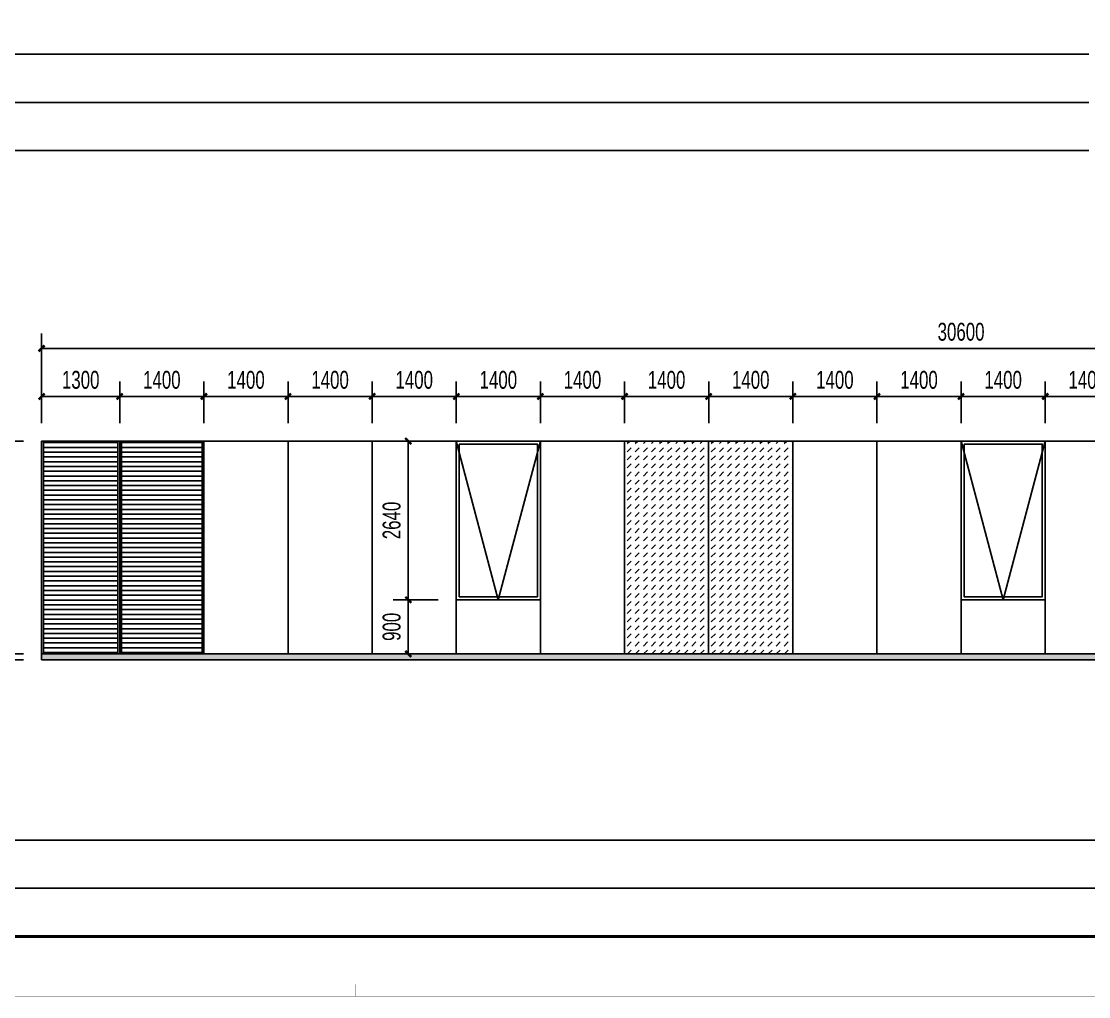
# Model space of a CAD drawing. Extents: x -3 to 440502, y -49243 to 59402.
# Drawn here: x 214695 to 232456, y -2 to 16224 of the extents above; entities that cross this region are included whole.
import ezdxf

# ---------------------------------------------------------------- set-up
doc = ezdxf.new("R2010")
doc.units = 0
doc.header["$LTSCALE"] = 1000
doc.header["$MEASUREMENT"] = 0
for name, color, linetype in [('01-标注_尺寸', 124, 'Continuous'), ('05-填充_156', 156, 'Continuous'), ('05-填充_18', 18, 'Continuous'), ('A-0-图名图例', 2, 'Continuous'), ('A-C_窗', 140, 'Continuous'), ('E-立面', 255, 'Continuous')]:
    doc.layers.add(name, color=color, linetype=linetype)
doc.styles.add('_TCH_DIM_T3', font='ros.shx', dxfattribs={"width": 0.705882, "bigfont": 'jd.shx'})
doc.dimstyles.new('_TCH_ARCH&&100', dxfattribs={"dimtxt": 297.5, "dimasz": 100, "dimexe": 250, "dimexo": 300, "dimgap": 126.25, "dimtad": 1, "dimdec": 0, "dimzin": 0, "dimdsep": 46, "dimtxsty": '_TCH_DIM_T3', "dimblk": 'ARCHTICK', "dimcen": 0.09, "dimclrt": 7, "dimazin": 2, "dimtfac": 1, "dimtdec": 0, "dimtix": 1, "dimtmove": 2, "dimatfit": 3, "dimfxl": 0, "dimtolj": 1, "dimtzin": 0, "dimarcsym": 0})

# ---------------------------------------------------------------- blocks, each defined once
blk = doc.blocks.new('图框-A1')
for points, const_width in [([(0, 0), (841, 0), (841, 594), (0, 594)], 0.05), ([(766, 584), (25, 584), (25, 10), (766, 10)], 0.5)]:
    blk.add_lwpolyline(points, close=True, dxfattribs=dict(const_width=const_width))
at = {"const_width": 0.05}
blk.add_lwpolyline([(420.5, 0), (420.5, 2)], dxfattribs=at)
blk = doc.blocks.new('*U78')
for p, q in [((0, 1600), (22924, 1600)), ((0, 800), (22924, 800)), ((0, 0), (22924, 0))]:
    blk.add_line(p, q)
blk = doc.blocks.new('A$C70DF4B89')
at = {"layer": 'A-C_窗'}
for points in [[(-1400, 2640), (0, 2640), (0, 0), (-1400, 0)], [(-1350, 2590), (-50, 2590), (-50, 50), (-1350, 50)]]:
    blk.add_lwpolyline(points, close=True, dxfattribs=at)
blk.add_lwpolyline([(-1400, 2640), (-700, 0), (0, 2640)], dxfattribs=at)
blk = doc.blocks.new('*U80')
for p, q in [((0, 1600), (45267, 1600)), ((0, 800), (45267, 800)), ((0, 0), (45267, 0))]:
    blk.add_line(p, q)
blk = doc.blocks.new('_ArchTick')
at = {"color": 0, "linetype": 'ByBlock', "const_width": 0.4}
blk.add_lwpolyline([(-0.5, -0.5), (0.5, 0.5)], dxfattribs=at)
blk = doc.blocks.new('*D617')
at = {"layer": '01-标注_尺寸', "color": 0, "lineweight": -2, "transparency": 16777216}
for p, q in [((214733, 5700), (214062, 5700)), ((214312, 5700), (214312, 5800)), ((214312, 5600), (214312, 5700)), ((214733, 5600), (214062, 5600)), ((214312, 5600), (214312, 5500))]:
    blk.add_line(p, q, dxfattribs=at)
at = {"layer": 'Defpoints', "color": 0, "transparency": 16777216}
for p in [(214312, 5700), (215033, 5700), (215033, 5600)]:
    blk.add_point(p, dxfattribs=at)
at = {"layer": '01-标注_尺寸', "color": 0, "lineweight": -2, "transparency": 16777216, "xscale": 100, "yscale": 100, "zscale": 100}
for p, rotation in [((214312, 5700), 270), ((214312, 5600), 90)]:
    blk.add_blockref('_ArchTick', p, dxfattribs=dict(at, rotation=rotation))
at = {"layer": '01-标注_尺寸', "color": 7, "transparency": 16777216, "insert": (214037, 5250), "char_height": 297.5, "attachment_point": 5, "rotation": 90, "style": '_TCH_DIM_T3'}
blk.add_mtext('\\A1;100', dxfattribs=at)
blk = doc.blocks.new('*D618')
at = {"layer": '01-标注_尺寸', "color": 0, "lineweight": -2, "transparency": 16777216}
for p, q in [((214733, 9240), (214062, 9240)), ((214312, 5700), (214312, 9240)), ((214733, 5700), (214062, 5700))]:
    blk.add_line(p, q, dxfattribs=at)
at = {"layer": 'Defpoints', "color": 0, "transparency": 16777216}
for p in [(214312, 9240), (215033, 9240), (215033, 5700)]:
    blk.add_point(p, dxfattribs=at)
at = {"layer": '01-标注_尺寸', "color": 0, "lineweight": -2, "transparency": 16777216, "xscale": 100, "yscale": 100, "zscale": 100}
for p, rotation in [((214312, 9240), 90), ((214312, 5700), 270)]:
    blk.add_blockref('_ArchTick', p, dxfattribs=dict(at, rotation=rotation))
at = {"layer": '01-标注_尺寸', "color": 7, "transparency": 16777216, "insert": (214037, 7470), "char_height": 297.5, "attachment_point": 5, "rotation": 90, "style": '_TCH_DIM_T3'}
blk.add_mtext('\\A1;3540', dxfattribs=at)
blk = doc.blocks.new('*D619')
at = {"layer": '01-标注_尺寸', "color": 0, "lineweight": -2, "transparency": 16777216}
for p, q in [((214681, 9240), (213262, 9240)), ((213512, 5600), (213512, 9240)), ((214681, 5600), (213262, 5600))]:
    blk.add_line(p, q, dxfattribs=at)
at = {"layer": 'Defpoints', "color": 0, "transparency": 16777216}
for p in [(213512, 9240), (214981, 9240), (214981, 5600)]:
    blk.add_point(p, dxfattribs=at)
at = {"layer": '01-标注_尺寸', "color": 0, "lineweight": -2, "transparency": 16777216, "xscale": 100, "yscale": 100, "zscale": 100}
for p, rotation in [((213512, 9240), 90), ((213512, 5600), 270)]:
    blk.add_blockref('_ArchTick', p, dxfattribs=dict(at, rotation=rotation))
at = {"layer": '01-标注_尺寸', "color": 7, "transparency": 16777216, "insert": (213237, 7420), "char_height": 297.5, "attachment_point": 5, "rotation": 90, "style": '_TCH_DIM_T3'}
blk.add_mtext('\\A1;3640', dxfattribs=at)
blk = doc.blocks.new('*D620')
at = {"layer": '01-标注_尺寸', "color": 0, "lineweight": -2, "transparency": 16777216}
for p, q in [((215033, 9540), (215033, 10233)), ((216333, 9540), (216333, 10233)), ((215033, 9983), (216333, 9983))]:
    blk.add_line(p, q, dxfattribs=at)
at = {"layer": 'Defpoints', "color": 0, "transparency": 16777216}
for p in [(216333, 9983), (215033, 9240), (216333, 9240)]:
    blk.add_point(p, dxfattribs=at)
at = {"layer": '01-标注_尺寸', "color": 0, "lineweight": -2, "transparency": 16777216, "xscale": 100, "yscale": 100, "zscale": 100, "rotation": 180}
blk.add_blockref('_ArchTick', (215033, 9983), dxfattribs=at)
at = {"layer": '01-标注_尺寸', "color": 0, "lineweight": -2, "transparency": 16777216, "xscale": 100, "yscale": 100, "zscale": 100}
blk.add_blockref('_ArchTick', (216333, 9983), dxfattribs=at)
at = {"layer": '01-标注_尺寸', "color": 7, "transparency": 16777216, "insert": (215683, 10258), "char_height": 297.5, "attachment_point": 5, "style": '_TCH_DIM_T3'}
blk.add_mtext('\\A1;1300', dxfattribs=at)
blk = doc.blocks.new('*D621')
at = {"layer": '01-标注_尺寸', "color": 0, "lineweight": -2, "transparency": 16777216}
for p, q in [((216333, 9540), (216333, 10233)), ((217733, 9540), (217733, 10233)), ((216333, 9983), (217733, 9983))]:
    blk.add_line(p, q, dxfattribs=at)
at = {"layer": 'Defpoints', "color": 0, "transparency": 16777216}
for p in [(217733, 9983), (216333, 9240), (217733, 9240)]:
    blk.add_point(p, dxfattribs=at)
at = {"layer": '01-标注_尺寸', "color": 0, "lineweight": -2, "transparency": 16777216, "xscale": 100, "yscale": 100, "zscale": 100, "rotation": 180}
blk.add_blockref('_ArchTick', (216333, 9983), dxfattribs=at)
at = {"layer": '01-标注_尺寸', "color": 0, "lineweight": -2, "transparency": 16777216, "xscale": 100, "yscale": 100, "zscale": 100}
blk.add_blockref('_ArchTick', (217733, 9983), dxfattribs=at)
at = {"layer": '01-标注_尺寸', "color": 7, "transparency": 16777216, "insert": (217033, 10258), "char_height": 297.5, "attachment_point": 5, "style": '_TCH_DIM_T3'}
blk.add_mtext('\\A1;1400', dxfattribs=at)
blk = doc.blocks.new('*D622')
at = {"layer": '01-标注_尺寸', "color": 0, "lineweight": -2, "transparency": 16777216}
for p, q in [((217733, 9540), (217733, 10233)), ((219133, 9540), (219133, 10233)), ((217733, 9983), (219133, 9983))]:
    blk.add_line(p, q, dxfattribs=at)
at = {"layer": 'Defpoints', "color": 0, "transparency": 16777216}
for p in [(219133, 9983), (217733, 9240), (219133, 9240)]:
    blk.add_point(p, dxfattribs=at)
at = {"layer": '01-标注_尺寸', "color": 0, "lineweight": -2, "transparency": 16777216, "xscale": 100, "yscale": 100, "zscale": 100, "rotation": 180}
blk.add_blockref('_ArchTick', (217733, 9983), dxfattribs=at)
at = {"layer": '01-标注_尺寸', "color": 0, "lineweight": -2, "transparency": 16777216, "xscale": 100, "yscale": 100, "zscale": 100}
blk.add_blockref('_ArchTick', (219133, 9983), dxfattribs=at)
at = {"layer": '01-标注_尺寸', "color": 7, "transparency": 16777216, "insert": (218433, 10258), "char_height": 297.5, "attachment_point": 5, "style": '_TCH_DIM_T3'}
blk.add_mtext('\\A1;1400', dxfattribs=at)
blk = doc.blocks.new('*D623')
at = {"layer": '01-标注_尺寸', "color": 0, "lineweight": -2, "transparency": 16777216}
for p, q in [((219133, 9540), (219133, 10233)), ((220533, 9540), (220533, 10233)), ((219133, 9983), (220533, 9983))]:
    blk.add_line(p, q, dxfattribs=at)
at = {"layer": 'Defpoints', "color": 0, "transparency": 16777216}
for p in [(220533, 9983), (219133, 9240), (220533, 9240)]:
    blk.add_point(p, dxfattribs=at)
at = {"layer": '01-标注_尺寸', "color": 0, "lineweight": -2, "transparency": 16777216, "xscale": 100, "yscale": 100, "zscale": 100, "rotation": 180}
blk.add_blockref('_ArchTick', (219133, 9983), dxfattribs=at)
at = {"layer": '01-标注_尺寸', "color": 0, "lineweight": -2, "transparency": 16777216, "xscale": 100, "yscale": 100, "zscale": 100}
blk.add_blockref('_ArchTick', (220533, 9983), dxfattribs=at)
at = {"layer": '01-标注_尺寸', "color": 7, "transparency": 16777216, "insert": (219833, 10258), "char_height": 297.5, "attachment_point": 5, "style": '_TCH_DIM_T3'}
blk.add_mtext('\\A1;1400', dxfattribs=at)
blk = doc.blocks.new('*D624')
at = {"layer": '01-标注_尺寸', "color": 0, "lineweight": -2, "transparency": 16777216}
for p, q in [((220533, 9540), (220533, 10233)), ((221933, 9540), (221933, 10233)), ((220533, 9983), (221933, 9983))]:
    blk.add_line(p, q, dxfattribs=at)
at = {"layer": 'Defpoints', "color": 0, "transparency": 16777216}
for p in [(221933, 9983), (220533, 9240), (221933, 9240)]:
    blk.add_point(p, dxfattribs=at)
at = {"layer": '01-标注_尺寸', "color": 0, "lineweight": -2, "transparency": 16777216, "xscale": 100, "yscale": 100, "zscale": 100, "rotation": 180}
blk.add_blockref('_ArchTick', (220533, 9983), dxfattribs=at)
at = {"layer": '01-标注_尺寸', "color": 0, "lineweight": -2, "transparency": 16777216, "xscale": 100, "yscale": 100, "zscale": 100}
blk.add_blockref('_ArchTick', (221933, 9983), dxfattribs=at)
at = {"layer": '01-标注_尺寸', "color": 7, "transparency": 16777216, "insert": (221233, 10258), "char_height": 297.5, "attachment_point": 5, "style": '_TCH_DIM_T3'}
blk.add_mtext('\\A1;1400', dxfattribs=at)
blk = doc.blocks.new('*D625')
at = {"layer": '01-标注_尺寸', "color": 0, "lineweight": -2, "transparency": 16777216}
for p, q in [((221933, 9540), (221933, 10233)), ((223333, 9540), (223333, 10233)), ((221933, 9983), (223333, 9983))]:
    blk.add_line(p, q, dxfattribs=at)
at = {"layer": 'Defpoints', "color": 0, "transparency": 16777216}
for p in [(223333, 9983), (221933, 9240), (223333, 9240)]:
    blk.add_point(p, dxfattribs=at)
at = {"layer": '01-标注_尺寸', "color": 0, "lineweight": -2, "transparency": 16777216, "xscale": 100, "yscale": 100, "zscale": 100, "rotation": 180}
blk.add_blockref('_ArchTick', (221933, 9983), dxfattribs=at)
at = {"layer": '01-标注_尺寸', "color": 0, "lineweight": -2, "transparency": 16777216, "xscale": 100, "yscale": 100, "zscale": 100}
blk.add_blockref('_ArchTick', (223333, 9983), dxfattribs=at)
at = {"layer": '01-标注_尺寸', "color": 7, "transparency": 16777216, "insert": (222633, 10258), "char_height": 297.5, "attachment_point": 5, "style": '_TCH_DIM_T3'}
blk.add_mtext('\\A1;1400', dxfattribs=at)
blk = doc.blocks.new('*D626')
at = {"layer": '01-标注_尺寸', "color": 0, "lineweight": -2, "transparency": 16777216}
for p, q in [((223333, 9540), (223333, 10233)), ((224733, 9540), (224733, 10233)), ((223333, 9983), (224733, 9983))]:
    blk.add_line(p, q, dxfattribs=at)
at = {"layer": 'Defpoints', "color": 0, "transparency": 16777216}
for p in [(224733, 9983), (223333, 9240), (224733, 9240)]:
    blk.add_point(p, dxfattribs=at)
at = {"layer": '01-标注_尺寸', "color": 0, "lineweight": -2, "transparency": 16777216, "xscale": 100, "yscale": 100, "zscale": 100, "rotation": 180}
blk.add_blockref('_ArchTick', (223333, 9983), dxfattribs=at)
at = {"layer": '01-标注_尺寸', "color": 0, "lineweight": -2, "transparency": 16777216, "xscale": 100, "yscale": 100, "zscale": 100}
blk.add_blockref('_ArchTick', (224733, 9983), dxfattribs=at)
at = {"layer": '01-标注_尺寸', "color": 7, "transparency": 16777216, "insert": (224033, 10258), "char_height": 297.5, "attachment_point": 5, "style": '_TCH_DIM_T3'}
blk.add_mtext('\\A1;1400', dxfattribs=at)
blk = doc.blocks.new('*D627')
at = {"layer": '01-标注_尺寸', "color": 0, "lineweight": -2, "transparency": 16777216}
for p, q in [((224733, 9540), (224733, 10233)), ((226133, 9540), (226133, 10233)), ((224733, 9983), (226133, 9983))]:
    blk.add_line(p, q, dxfattribs=at)
at = {"layer": 'Defpoints', "color": 0, "transparency": 16777216}
for p in [(226133, 9983), (224733, 9240), (226133, 9240)]:
    blk.add_point(p, dxfattribs=at)
at = {"layer": '01-标注_尺寸', "color": 0, "lineweight": -2, "transparency": 16777216, "xscale": 100, "yscale": 100, "zscale": 100, "rotation": 180}
blk.add_blockref('_ArchTick', (224733, 9983), dxfattribs=at)
at = {"layer": '01-标注_尺寸', "color": 0, "lineweight": -2, "transparency": 16777216, "xscale": 100, "yscale": 100, "zscale": 100}
blk.add_blockref('_ArchTick', (226133, 9983), dxfattribs=at)
at = {"layer": '01-标注_尺寸', "color": 7, "transparency": 16777216, "insert": (225433, 10258), "char_height": 297.5, "attachment_point": 5, "style": '_TCH_DIM_T3'}
blk.add_mtext('\\A1;1400', dxfattribs=at)
blk = doc.blocks.new('*D628')
at = {"layer": '01-标注_尺寸', "color": 0, "lineweight": -2, "transparency": 16777216}
for p, q in [((226133, 9540), (226133, 10233)), ((227533, 9540), (227533, 10233)), ((226133, 9983), (227533, 9983))]:
    blk.add_line(p, q, dxfattribs=at)
at = {"layer": 'Defpoints', "color": 0, "transparency": 16777216}
for p in [(227533, 9983), (226133, 9240), (227533, 9240)]:
    blk.add_point(p, dxfattribs=at)
at = {"layer": '01-标注_尺寸', "color": 0, "lineweight": -2, "transparency": 16777216, "xscale": 100, "yscale": 100, "zscale": 100, "rotation": 180}
blk.add_blockref('_ArchTick', (226133, 9983), dxfattribs=at)
at = {"layer": '01-标注_尺寸', "color": 0, "lineweight": -2, "transparency": 16777216, "xscale": 100, "yscale": 100, "zscale": 100}
blk.add_blockref('_ArchTick', (227533, 9983), dxfattribs=at)
at = {"layer": '01-标注_尺寸', "color": 7, "transparency": 16777216, "insert": (226833, 10258), "char_height": 297.5, "attachment_point": 5, "style": '_TCH_DIM_T3'}
blk.add_mtext('\\A1;1400', dxfattribs=at)
blk = doc.blocks.new('*D629')
at = {"layer": '01-标注_尺寸', "color": 0, "lineweight": -2, "transparency": 16777216}
for p, q in [((227533, 9540), (227533, 10233)), ((228933, 9540), (228933, 10233)), ((227533, 9983), (228933, 9983))]:
    blk.add_line(p, q, dxfattribs=at)
at = {"layer": 'Defpoints', "color": 0, "transparency": 16777216}
for p in [(228933, 9983), (227533, 9240), (228933, 9240)]:
    blk.add_point(p, dxfattribs=at)
at = {"layer": '01-标注_尺寸', "color": 0, "lineweight": -2, "transparency": 16777216, "xscale": 100, "yscale": 100, "zscale": 100, "rotation": 180}
blk.add_blockref('_ArchTick', (227533, 9983), dxfattribs=at)
at = {"layer": '01-标注_尺寸', "color": 0, "lineweight": -2, "transparency": 16777216, "xscale": 100, "yscale": 100, "zscale": 100}
blk.add_blockref('_ArchTick', (228933, 9983), dxfattribs=at)
at = {"layer": '01-标注_尺寸', "color": 7, "transparency": 16777216, "insert": (228233, 10258), "char_height": 297.5, "attachment_point": 5, "style": '_TCH_DIM_T3'}
blk.add_mtext('\\A1;1400', dxfattribs=at)
blk = doc.blocks.new('*D630')
at = {"layer": '01-标注_尺寸', "color": 0, "lineweight": -2, "transparency": 16777216}
for p, q in [((228933, 9540), (228933, 10233)), ((230333, 9540), (230333, 10233)), ((228933, 9983), (230333, 9983))]:
    blk.add_line(p, q, dxfattribs=at)
at = {"layer": 'Defpoints', "color": 0, "transparency": 16777216}
for p in [(230333, 9983), (228933, 9240), (230333, 9240)]:
    blk.add_point(p, dxfattribs=at)
at = {"layer": '01-标注_尺寸', "color": 0, "lineweight": -2, "transparency": 16777216, "xscale": 100, "yscale": 100, "zscale": 100, "rotation": 180}
blk.add_blockref('_ArchTick', (228933, 9983), dxfattribs=at)
at = {"layer": '01-标注_尺寸', "color": 0, "lineweight": -2, "transparency": 16777216, "xscale": 100, "yscale": 100, "zscale": 100}
blk.add_blockref('_ArchTick', (230333, 9983), dxfattribs=at)
at = {"layer": '01-标注_尺寸', "color": 7, "transparency": 16777216, "insert": (229633, 10258), "char_height": 297.5, "attachment_point": 5, "style": '_TCH_DIM_T3'}
blk.add_mtext('\\A1;1400', dxfattribs=at)
blk = doc.blocks.new('*D631')
at = {"layer": '01-标注_尺寸', "color": 0, "lineweight": -2, "transparency": 16777216}
for p, q in [((230333, 9540), (230333, 10233)), ((231733, 9540), (231733, 10233)), ((230333, 9983), (231733, 9983))]:
    blk.add_line(p, q, dxfattribs=at)
at = {"layer": 'Defpoints', "color": 0, "transparency": 16777216}
for p in [(231733, 9983), (230333, 9240), (231733, 9240)]:
    blk.add_point(p, dxfattribs=at)
at = {"layer": '01-标注_尺寸', "color": 0, "lineweight": -2, "transparency": 16777216, "xscale": 100, "yscale": 100, "zscale": 100, "rotation": 180}
blk.add_blockref('_ArchTick', (230333, 9983), dxfattribs=at)
at = {"layer": '01-标注_尺寸', "color": 0, "lineweight": -2, "transparency": 16777216, "xscale": 100, "yscale": 100, "zscale": 100}
blk.add_blockref('_ArchTick', (231733, 9983), dxfattribs=at)
at = {"layer": '01-标注_尺寸', "color": 7, "transparency": 16777216, "insert": (231033, 10258), "char_height": 297.5, "attachment_point": 5, "style": '_TCH_DIM_T3'}
blk.add_mtext('\\A1;1400', dxfattribs=at)
blk = doc.blocks.new('*D632')
at = {"layer": '01-标注_尺寸', "color": 0, "lineweight": -2, "transparency": 16777216}
for p, q in [((231733, 9540), (231733, 10233)), ((233133, 9540), (233133, 10233)), ((231733, 9983), (233133, 9983))]:
    blk.add_line(p, q, dxfattribs=at)
at = {"layer": 'Defpoints', "color": 0, "transparency": 16777216}
for p in [(233133, 9983), (231733, 9240), (233133, 9240)]:
    blk.add_point(p, dxfattribs=at)
at = {"layer": '01-标注_尺寸', "color": 0, "lineweight": -2, "transparency": 16777216, "xscale": 100, "yscale": 100, "zscale": 100, "rotation": 180}
blk.add_blockref('_ArchTick', (231733, 9983), dxfattribs=at)
at = {"layer": '01-标注_尺寸', "color": 0, "lineweight": -2, "transparency": 16777216, "xscale": 100, "yscale": 100, "zscale": 100}
blk.add_blockref('_ArchTick', (233133, 9983), dxfattribs=at)
at = {"layer": '01-标注_尺寸', "color": 7, "transparency": 16777216, "insert": (232433, 10258), "char_height": 297.5, "attachment_point": 5, "style": '_TCH_DIM_T3'}
blk.add_mtext('\\A1;1400', dxfattribs=at)
blk = doc.blocks.new('*D642')
at = {"layer": '01-标注_尺寸', "color": 0, "lineweight": -2, "transparency": 16777216}
for p, q in [((215033, 9841), (215033, 11033)), ((245633, 9841), (245633, 11033)), ((215033, 10783), (245633, 10783))]:
    blk.add_line(p, q, dxfattribs=at)
at = {"layer": 'Defpoints', "color": 0, "transparency": 16777216}
for p in [(245633, 10783), (215033, 9541), (245633, 9541)]:
    blk.add_point(p, dxfattribs=at)
at = {"layer": '01-标注_尺寸', "color": 0, "lineweight": -2, "transparency": 16777216, "xscale": 100, "yscale": 100, "zscale": 100, "rotation": 180}
blk.add_blockref('_ArchTick', (215033, 10783), dxfattribs=at)
at = {"layer": '01-标注_尺寸', "color": 0, "lineweight": -2, "transparency": 16777216, "xscale": 100, "yscale": 100, "zscale": 100}
blk.add_blockref('_ArchTick', (245633, 10783), dxfattribs=at)
at = {"layer": '01-标注_尺寸', "color": 7, "transparency": 16777216, "insert": (230333, 11058), "char_height": 297.5, "attachment_point": 5, "style": '_TCH_DIM_T3'}
blk.add_mtext('\\A1;30600', dxfattribs=at)
blk = doc.blocks.new('*D643')
at = {"layer": '01-标注_尺寸', "color": 0, "lineweight": -2, "transparency": 16777216}
for p, q in [((221633, 6600), (220883, 6600)), ((221133, 5700), (221133, 6600)), ((221633, 5700), (220883, 5700))]:
    blk.add_line(p, q, dxfattribs=at)
at = {"layer": 'Defpoints', "color": 0, "transparency": 16777216}
for p in [(221133, 6600), (221933, 6600), (221933, 5700)]:
    blk.add_point(p, dxfattribs=at)
at = {"layer": '01-标注_尺寸', "color": 0, "lineweight": -2, "transparency": 16777216, "xscale": 100, "yscale": 100, "zscale": 100}
for p, rotation in [((221133, 6600), 90), ((221133, 5700), 270)]:
    blk.add_blockref('_ArchTick', p, dxfattribs=dict(at, rotation=rotation))
at = {"layer": '01-标注_尺寸', "color": 7, "transparency": 16777216, "insert": (220858, 6150), "char_height": 297.5, "attachment_point": 5, "rotation": 90, "style": '_TCH_DIM_T3'}
blk.add_mtext('\\A1;900', dxfattribs=at)
blk = doc.blocks.new('*D644')
at = {"layer": '01-标注_尺寸', "color": 0, "lineweight": -2, "transparency": 16777216}
for p, q in [((221633, 9240), (220883, 9240)), ((221133, 6600), (221133, 9240)), ((221633, 6600), (220883, 6600))]:
    blk.add_line(p, q, dxfattribs=at)
at = {"layer": 'Defpoints', "color": 0, "transparency": 16777216}
for p in [(221133, 9240), (221933, 9240), (221933, 6600)]:
    blk.add_point(p, dxfattribs=at)
at = {"layer": '01-标注_尺寸', "color": 0, "lineweight": -2, "transparency": 16777216, "xscale": 100, "yscale": 100, "zscale": 100}
for p, rotation in [((221133, 9240), 90), ((221133, 6600), 270)]:
    blk.add_blockref('_ArchTick', p, dxfattribs=dict(at, rotation=rotation))
at = {"layer": '01-标注_尺寸', "color": 7, "transparency": 16777216, "insert": (220858, 7920), "char_height": 297.5, "attachment_point": 5, "rotation": 90, "style": '_TCH_DIM_T3'}
blk.add_mtext('\\A1;2640', dxfattribs=at)

msp = doc.modelspace()

# ---------------------------------------------------------------- hatches: boundary and pattern name
at = {"layer": '05-填充_156'}
h = msp.add_hatch(dxfattribs=at)
h.set_pattern_fill('DASH', color=256, scale=100, angle=-45)
h.set_pattern_definition([(45, (207399.92, -188412.35), (4e-14, 134.70384), [95.25, -95.25])])
h.paths.add_polyline_path([(226132.6, 9240), (224732.6, 9240), (224732.6, 5700), (226132.6, 5700)])
h = msp.add_hatch(dxfattribs=at)
h.set_pattern_fill('DASH', color=256, scale=100, angle=-45)
h.set_pattern_definition([(45, (208799.92, -188412.35), (4e-14, 134.70384), [95.25, -95.25])])
h.paths.add_polyline_path([(227532.6, 9240), (226132.6, 9240), (226132.6, 5700), (227532.6, 5700)])
at = {"layer": '05-填充_18'}
h = msp.add_hatch(color=256, dxfattribs=at)
h.dxf.hatch_style = 1
h.paths.add_polyline_path([(215032.6, 5700), (215032.6, 5600), (245632.6, 5600), (245632.6, 5700)])
at = {"layer": 'A-C_窗'}
h = msp.add_hatch(dxfattribs=at)
h.set_pattern_fill('ANSI31', color=256, scale=50, angle=315)
h.set_pattern_definition([(0, (573320.75, -141756.25), (2e-14, 79.375), [])])
h.paths.add_polyline_path([(215062.6, 9240), (215062.6, 5700), (216302.6, 5700), (216302.6, 9240)])
h = msp.add_hatch(dxfattribs=at)
h.set_pattern_fill('ANSI31', color=256, scale=50, angle=315)
h.set_pattern_definition([(0, (574720.75, -141756.25), (2e-14, 79.375), [])])
h.paths.add_polyline_path([(216362.6, 9240), (216362.6, 5700), (217702.6, 5700), (217702.6, 9240)])

# ---------------------------------------------------------------- linework, layer by layer
for points in [[(215062.6, 5700), (216302.6, 5700), (216302.6, 9240), (215062.6, 9240)], [(216362.6, 5700), (217702.6, 5700), (217702.6, 9240), (216362.6, 9240)]]:
    msp.add_lwpolyline(points, close=True, dxfattribs=at)
for points in [[(216332.6, 9240), (216332.6, 5700)], [(217732.6, 9240), (217732.6, 5700)], [(219132.6, 9240), (219132.6, 5700)], [(220532.6, 9240), (220532.6, 5700)], [(221932.6, 9240), (221932.6, 5700)], [(223332.6, 9240), (223332.6, 5700)], [(224732.6, 9240), (224732.6, 5700)], [(226132.6, 9240), (226132.6, 5700)], [(227532.6, 9240), (227532.6, 5700)], [(228932.6, 9240), (228932.6, 5700)], [(230332.6, 9240), (230332.6, 5700)], [(231732.6, 9240), (231732.6, 5700)], [(215032.6, 5700), (245632.6, 5700)]]:
    msp.add_lwpolyline(points, dxfattribs=at)
at = {"layer": 'E-立面'}
msp.add_line((245632.6, 9240), (215032.6, 9240), dxfattribs=at)
for points in [[(215032.6, 9240), (215032.6, 5700)], [(215032.6, 9240), (215032.6, 5600)], [(245632.6, 5600), (215032.6, 5600)]]:
    msp.add_lwpolyline(points, dxfattribs=at)

# ---------------------------------------------------------------- block references
at = {"xscale": 100, "yscale": 100, "zscale": 100}
msp.add_blockref('图框-A1', (178200, 0), dxfattribs=at)
at = {"layer": 'A-0-图名图例'}
for name, p in [('*U78', (209532.6, 14075.5)), ('*U80', (209532.6, 1000))]:
    msp.add_blockref(name, p, dxfattribs=at)
at = {"layer": 'A-C_窗'}
for p in [(223332.6, 6600), (231732.6, 6600)]:
    msp.add_blockref('A$C70DF4B89', p, dxfattribs=at)

# ---------------------------------------------------------------- dimensions: what is measured, and where the dimension line sits
at = {"layer": '01-标注_尺寸'}
for p1, p2, distance, picture, middle in [((215032.6, 9541.1), (245632.6, 9541.1), 1242.2, '*D642', (230332.6, 11058.3)), ((215032.6, 9240), (216332.6, 9240), 743.3, '*D620', (215682.6, 10258.3)), ((216332.6, 9240), (217732.6, 9240), 743.3, '*D621', (217032.6, 10258.3)), ((217732.6, 9240), (219132.6, 9240), 743.3, '*D622', (218432.6, 10258.3)), ((219132.6, 9240), (220532.6, 9240), 743.3, '*D623', (219832.6, 10258.3)), ((220532.6, 9240), (221932.6, 9240), 743.3, '*D624', (221232.6, 10258.3)), ((221932.6, 9240), (223332.6, 9240), 743.3, '*D625', (222632.6, 10258.3)), ((223332.6, 9240), (224732.6, 9240), 743.3, '*D626', (224032.6, 10258.3)), ((224732.6, 9240), (226132.6, 9240), 743.3, '*D627', (225432.6, 10258.3)), ((226132.6, 9240), (227532.6, 9240), 743.3, '*D628', (226832.6, 10258.3)), ((227532.6, 9240), (228932.6, 9240), 743.3, '*D629', (228232.6, 10258.3)), ((228932.6, 9240), (230332.6, 9240), 743.3, '*D630', (229632.6, 10258.3)), ((230332.6, 9240), (231732.6, 9240), 743.3, '*D631', (231032.6, 10258.3)), ((231732.6, 9240), (233132.6, 9240), 743.3, '*D632', (232432.6, 10258.3)), ((214981, 5600), (214981, 9240), 1468.9, '*D619', (213237.1, 7420)), ((215032.6, 5700), (215032.6, 9240), 720.5, '*D618', (214037.1, 7470)), ((221932.6, 6600), (221932.6, 9240), 799.7, '*D644', (220857.9, 7920)), ((221932.6, 5700), (221932.6, 6600), 799.7, '*D643', (220857.9, 6150))]:
    dim = msp.add_aligned_dim(p1=p1, p2=p2, distance=distance, dimstyle='_TCH_ARCH&&100', dxfattribs=at)
    dim.commit()
    dim.dimension.update_dxf_attribs({"geometry": picture, "text_midpoint": middle})
dim = msp.add_linear_dim(base=(214312.1, 5700), p1=(215032.6, 5600), p2=(215032.6, 5700), angle=90, dimstyle='_TCH_ARCH&&100', dxfattribs=at)
dim.commit()
dim.dimension.update_dxf_attribs({"geometry": '*D617', "text_midpoint": (214037.1, 5250), "dimtype": 161})

doc.saveas('drawing.dxf')
